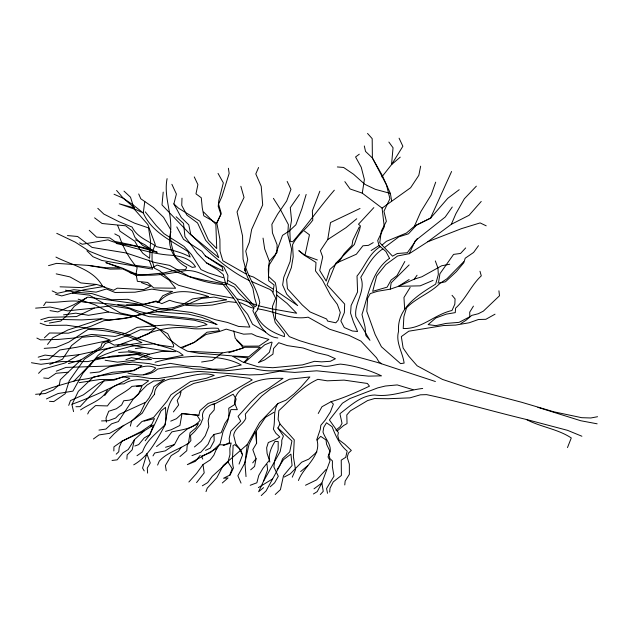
<?xml version="1.0" encoding="UTF-8"?>
<svg xmlns="http://www.w3.org/2000/svg" width="629" height="629" viewBox="0 0 629 629"><rect width="100%" height="100%" fill="white"/><g stroke="black" fill="none" stroke-linecap="round" stroke-linejoin="round"><path stroke-width="0.94" d="M113.849 450.962L113.928 446.873L121.837 441.283L141.682 431.274L151.463 424.591M181.993 198.166L181.742 205.439L186.876 215.087L197.561 222.957L205.644 240.302L216.73 252.347L218.735 257.631L190.202 234.326L161.999 204.912L163.202 192.104M126.877 459.201L127.152 454.924L132.169 449.798L134.441 439.671L143.994 431.03L153.586 425.023L149.781 434.686L145.15 440.795M167.102 178.644C163.595 195.808 171.709 212.366 170.711 229.671C169.405 239.004 172.063 248.18 175.2 256.868L183.456 262.678L192.215 267.372L195.556 266.9C189.942 257.686 178.605 255.649 168.658 255.059C150.598 253.558 133.662 247.283 116.121 243.447M329.675 492.059L330.013 488.214L333.236 481.924L341.398 475.453L341.233 460.153L345.698 457.322L347.169 451.127C339.589 444.695 335.564 435.708 332.057 426.666L326.498 422.774L323.754 427.272L322.992 432.052C325.468 439.718 333.472 446.291 328.92 454.987L329.934 458.643L332.419 460.892L332.364 466.663L333.983 476.177L326.553 488.591L327.536 493.309M344.763 484.951L345.156 481.059L349.37 474.329L349.347 464.163L347.169 457.275L348.45 453.084L351.328 450.45L344.794 444.247L338.897 439.805L337.757 435.732L338.402 432.603L329.415 419.975L342.396 403.236L349.803 398.597L377.707 387.889L385.341 386.017L397.237 384.917L413.088 389.673M144.764 201.524L143.302 213.003C151.793 232.321 171.332 240.679 187.929 251.529L190.17 257.009C179.839 251.333 168.179 249.257 156.652 246.725C147.949 240.514 137.201 237.479 132.059 227.038L119.117 221.785L103.793 214.049L97.809 208.333M239.051 464.076L242.511 455.042L241.308 451.072L235.765 443.76L233.642 435.174C234.924 427.657 242.959 424.913 245.782 418.309L245.31 414.094L249.752 408.795L261.648 396.121L270.446 389.076L289.466 379.232L309.869 376.944L300.819 387.228L294.034 393.911L286.061 400.146L277.9 403.519L259.588 422.594L247.315 444.459L244.94 462.802L246.018 476.593M263.04 238.108L264.683 248.966L269.361 261.232L268.308 269.11L268.677 280.754L274.102 284.984L272.884 292.807L275.699 298.232L272.451 306.417L272.907 312.723L275.195 322.425L284.355 333.818L284.45 336.664C272.011 332.513 259.958 325.853 255.374 312.731L257.285 310.419L259.753 302.667C257.646 290.118 249.737 279.685 245.758 267.655L247.716 259.455L245.75 251.105L249.336 242.236L251.655 229.451L262.694 204.912L261.216 186.326L255.799 173.926L258.574 167.511M359.316 226.92L352.838 240.294L352.004 245.357L344.181 253.573L339.833 260.571L329.903 269.416L326.192 281.1L319.729 270.446L322.701 256.994L320.373 250.649L327.717 239.586L330.508 222.564L360.032 208.482M435.315 260.925L437.949 268.056L438.327 274.527L435.661 284.127C418.395 294.749 396.734 307.998 398.558 331.373C395.437 342.396 402.749 352.421 404.117 363.098L400.563 363.625L381.426 346.776L375.151 334.534L366.801 311.308L367.635 298.272L370.206 293.601L377.314 291.337L390.263 289.151L391.144 282.853L409.117 264.919M298.437 480.509C303.626 466.529 322.001 455.758 316.835 439.482L320.263 429.387L320.853 425.259L325.13 420.203L330.382 411.94L333.386 404.117L331.074 401.687L321.977 406.727L318.235 413.497M389.563 258.409L385.931 251.506L379.043 245.554L377.699 240.593L384.272 226.841L382.086 208.113L362.273 193.15L364.388 179.517L361.25 167.267L355.574 156.967L359.301 154.191M438.61 281.949L439.938 273.709L453.588 254.391L460.57 253.448L465.664 247.944M159.341 273.757L169.272 280.243L175.593 288.239L153.751 287.948L147.642 282.46L137.374 281.344L136.021 273.985L137.161 267.639C129.212 258.543 123.268 247.747 119.345 236.3L114.769 233.894M170.97 231.731C166.127 245.499 174.021 260.791 186.664 267.128L185.697 269.605L176.301 269.983L164.2 272.868L136.462 275.644L122.836 268.921L109.941 269.126L88.327 265.399L56.531 263.37L48.527 265.635M273.882 412.341L265.454 417.326L256.451 430.794L256.608 443.256L252.803 449.656L256.074 458.698L254.572 466.427L250.688 469.816M420.652 166.174L418.828 175.342L410.611 187.741L382.086 208.113M317.37 259.989L304.971 255.343L309.46 234.798L304.436 231.079M170.734 421.139L176.466 418.702L182.009 413.575L198.827 415.337L199.983 410.627L208.128 403.448L216.518 400.657L252.198 379.932L249.359 378.328L227.211 375.489L193.693 383.47L186.137 387.362L179.965 391.608M249.131 280.455C226.637 269.684 208.388 251.773 190.752 234.381L188.779 224.812L181.294 217.61L173.879 203.898L176.403 194.039L171.882 184.305M130.337 426.116L131.626 421.076L140.44 412.75L145.393 402.411M202.334 485.8L207.656 482.608L212.335 476.247L227.989 461.977L229.97 454.57L229.852 448.501L231.15 442.973L223.209 445.379M306.158 194.432L301.857 208.875L295.866 224.797L289.277 230.977L282.515 235.348L275.172 255.484L269.015 265.241L268.473 276.359L275.227 282.586C278.498 294.6 275.25 306.669 275.541 318.785L289.301 336.633L299.514 340.635L309.35 343.654L377.243 362.383L435.394 381.512M263.551 487.648L258.621 491.736L263.472 481.334L267.6 469.769L266.995 464.375M435.685 182.166L431.164 194.943L420.848 211.659L414.425 226.228L406.397 233.052L386.41 241.308L382.055 245.098M68.726 405.367L70.448 400.602L83.398 394.839L98.729 383.352L104.076 380.859L114.053 380.136L123.19 376.661L129.857 378.281C111.144 387.983 92.093 397.072 72.107 404.203M205.998 491.603L207.256 488.151L216.871 477.702L223.185 465.523L247.315 444.459M319.839 191.208L312.338 210.919L312.794 220.103C306.598 228.83 297.305 234.963 292.548 244.752L293.208 256.711L291.369 267.616L286.635 279.528L287.445 288.719L302.29 304.994L310.05 311.937L326.616 319.005L327.615 321.073L335.807 322.819L338.182 320.082L340.305 312.519L337.364 304.397L330.453 295.166L322.543 280.204L315.522 270.934L315.994 262.474L304.09 255.067L298.791 250.641L304.971 255.343M567.484 447.581L571.281 437.957C557.553 428.829 540.704 427.122 526.292 419.449C492.971 411.5 460.121 401.742 426.596 394.635L420.384 394.823L409.904 397.858L388.014 398.731L374.53 398.542L367.611 400.563L350.424 410.823L346.791 414.959L347.051 423.569L343.67 425.495L337.042 431.117M157.604 465.075L159.286 461.073C167.228 452.29 178.974 449.704 188.48 443.123L190.029 432.838L195.871 427.94L198.418 423.498L187.159 429.12L179.273 435.63L174.445 444.593L165.348 450.875L154.703 452.99L152.996 455.891M277.9 403.519C272.687 411.366 275.644 420.754 273.363 429.057L275.856 433.263L279.811 436.919L275.691 439.49L268.3 442.533L266.641 447.777L267.113 453.548L269.416 460.176L262.953 468.33L258.794 475.414L256.86 482.781L250.193 485.289M404.824 261.475L397.001 275.628L391.136 279.999L387.118 287.154L372.69 291.337L376.637 276.013L385.726 264.636L397.622 255.972L409.22 253.723L427.799 241.748L451.323 224.317L455.883 213.726L464.351 198.764L476.357 186.153M292.249 477.191L295.504 469.729L293.397 456.74L294.262 439.883L280.023 424.04L278.128 419.441L278.828 410.674C290.944 399.36 302.502 386.3 317.865 379.326L327.245 380.82L344.079 380.113L367.383 383.462L369.467 386.182C356.957 392.009 344.338 397.803 331.074 401.687M373.846 207.609L358.491 224.207L360.433 225.937L359.599 229.766L354.347 244.508L335.744 263.378L327.049 284.811L344.676 304.074L344.354 312.637L340.855 320.932L344.252 327.544L352.311 330.98L357.594 331.514L353.38 321.741L350.573 313.171L351.092 305.568L357.594 291.864L357.02 276.029C365.056 266.468 368.916 253.526 380.293 246.631M384.429 247.606L398.81 236.866L408.496 233.807L416.681 224.946L430.401 218.318L451.583 171.497M409.22 253.723L415.305 240.703L445.214 217.029L452.259 207.02M230.01 475.233L233.445 467.968C231.448 460.507 233.178 453.006 233.044 445.529L234.782 444.632L239.342 448.571L242.047 453.989M150.708 426.564L154.49 418.607L144.104 421.092M87.675 413.968L89.074 411.185L95.592 405.579L107.473 405.925C113.346 396.553 124.322 393.785 131.964 386.371L142.461 385.318L148.68 380.804C140.731 378.957 130.95 379.138 123.882 383.871C115.634 383.415 109.163 389.225 104.681 395.547M280.023 424.04L277.9 427.956L291.935 440.929L289.725 451.921L282.633 458.706L279.614 466.089L266.075 490.934L261.247 495.566M107.52 389.728C102.519 400.406 89.648 403.535 80.567 409.896M263.472 481.334L280.149 451.661L281.761 443.681L281.768 440.237L283.412 436.046L277.9 427.956M410.163 287.414L403.96 297.478L404.612 308.729M473.44 306.119L469.714 312.149L469.808 316.764L459.076 322.355L446.087 323.408L435.795 325.649L428.137 324.603L435.897 317.928L446.26 314.146L455.254 312.613L455.6 308.139C465.94 298.799 471.05 285.401 481.295 275.856L479.974 271.248M216.635 449.02L220.26 443.233L223.051 431.604L227.501 421.807L230.898 409.573L237.322 409.676L234.562 403.04C234.397 394.029 241.159 388.093 248.848 384.854C259.258 378.595 271.241 378.115 283.042 378.375L269.275 387.975L259.305 393.943L251.144 401.821L238.029 416.39L240.75 421.202L230.835 431.164L229.2 438.342L229.593 442.557L224.671 444.868L219.207 444.758L210.542 452.542L201.5 456.127L202.758 459.091M134.441 439.671L128.214 449.531L123.017 452.77L117.136 459.854L112.025 460.459M39.541 395.303L42.182 391.136L52.262 387.511L76.337 380.403L88.54 378.54L112.835 372.226L134.221 370.623L141.91 365.614L134.119 364.427L123.913 364.616L109.249 366.849L99.343 371.959L90.159 372.934M136.328 386.348L141.965 386.175L138.624 393.896L133.529 398.589L118.307 421.579L111.6 423.828L105.9 429.057L98.965 430.094M277.145 469.549L283.537 459.618L290.936 454.13L292.084 465.476L283.53 475.634L280.424 489.645L275.219 494.488M43.676 305.615L45.988 302.093C58.929 303.414 71.879 298.877 84.624 302.321C101.835 303.32 119.455 303.327 135.581 310.294C162.038 318.714 191.051 314.885 217.06 324.635L208.985 320.169L201.524 317.307L188.33 314.115L158.815 311.937L136.957 303.831L87.769 297.14L73.31 304.923L57.876 311.929L50.013 310.624M299.451 194.565L290.291 207.649L291.541 220.213L289.804 230.143L290.291 241.339L292.65 241.811C307.164 225.103 319.823 207.004 334.321 190.202M417.247 238.666L407.348 252.732L397.245 253.511L392.551 256.168L379.743 242.668L381.371 230.985L386.363 221.322L383.949 211.281L389.909 198.733L386.528 184.997L372.384 157.981L365.535 151.424L364.301 145.959M390.263 289.151L398.416 286.344L414.252 279.166L417.058 275.235M478.488 245.687L473.598 252.457L465.208 258.212L463.801 262.725L456.371 271.642L445.474 281.768L440.394 282.893C430.495 293.248 416.445 297.588 406.523 307.848L403.889 316.615L403.213 328.511C421.548 329.305 434.851 314.28 451.976 310.498L454.83 304.184L455.081 298.909L452.047 295.316M181.301 447.282L178.494 451.127L171.182 455.616L165.396 465.507L166.237 470.736M173.407 411.932L178.612 404.958L177.189 400.429L179.933 396.05L181.097 391.678C167.699 397.434 167.283 412.789 165.026 425.102C156.873 439.781 148.869 456.237 133.725 464.831M200.195 455.349L195.415 461.324L187.348 464.658L216.714 448.375L213.844 455.184L210.188 459.941L202.986 464.595L196.539 473.44L188.865 482.011M154.545 394.139L149.144 401.184L142.225 413.198L131.626 421.076L109.666 433.318L98.989 434.93L93.43 438.971M47.521 344.448L52.608 337.891L67.94 329.981L101.859 318.769L109.187 320.106L123.032 318.659L146.974 313.462L157.108 309.704L173.565 307.565L183.023 304.397L192.6 298.901L208.49 296.511C192.16 291.101 171.473 287.099 158.783 302.14M196.57 482.592L204.197 472.882L202.986 464.595M381.858 176.906L391.529 164.633L402.875 146.266L399.085 138.191M252.701 462.858L256.074 458.698M89.585 365.944L95.985 358.483L105.625 354.19L115.799 350.534L130.321 346.508L141.116 344.841L154.034 343.796L170.467 348.623L179.273 352.287L183.149 355.283L166.567 358.64L153.311 358.475L140.11 353.868L127.766 351.878L118.622 352.46M430.401 218.318L447.762 198.316L459.217 189.699M213.011 404.809L233.178 394.226L236.119 399.038L234.696 404.549L228.744 408.245L229.011 412.915L228.28 418.458L224.875 423.451L221.172 432.713L214.002 434.466L210.746 438.177L208.089 444.278L200.863 452.204L191.963 455.616M269.361 261.232L277.019 252.551L277.075 244.744L272.436 232.887L271.885 224.286L277.617 214.159L286.675 201.028L290.952 189.313L287.17 181.451M326.019 469.541L316.662 479.841L305.505 485.25M320.295 494.52L323.251 491.335L321.875 482.993L330.068 460.703L328.024 457L329.832 451.142L326.593 444.278L326.003 439.938L320.735 436.369L317.142 440.033M73.907 381.221L91.472 363.145M109.517 438.688L114.179 433.711L123.819 425.314M243.863 362.453L248.18 357.964L233.139 356.399M136.894 426.698L141.902 421.548L153.578 417.436L166.984 401.255L170.97 394.776L190.556 381.559L206.477 378.233L214.261 375.34C199.362 370.662 185.618 379.208 170.923 378.76A26.143 16.802 2.5 0 0 154.545 394.139M38.558 373.335L42.481 369.309L65.094 362.98L79.199 354.63L112.174 347.373L141.934 342.663C125.43 333.897 106.608 329.863 88.005 329.454L68.687 342.207L55.934 347.507L44.211 348.372M481.224 201.453L469.085 215.283L451.323 224.317M463.746 261.703L446.991 278.757L440.929 282.751L437.823 282.956M104.076 380.859L80.119 406.633L75.944 406.743M134.229 398.055L146.95 385.082L153.735 380.97L159.051 380.702L164.672 379.263L153.853 386.764L152.029 392.457L148.971 398.22L145.81 402.206L119.329 414.322L115.65 418.018L108.471 420.691L101.528 420.927M49.746 364.427L62.507 359.214L71.533 345.565L82.155 337.27L96.237 336.051L104.422 337.891L110.279 340.14L102.071 343.112L100.955 346.783L80.952 359.914L60.242 379.79L59.393 384.523L53.465 389.878L45.296 393.534L35.594 394.312M44.4 337.828L49.518 332.993L68.38 333.173L91.158 326.168L103.793 320.735L129.055 317.653L139.709 314.382L170.089 309.948L189.989 303.359L201.398 298.421L214.104 297.092L226.471 299.813C207.751 302.706 188.016 307.259 169.649 300.261L161.779 303.642L156.008 300.992L142.209 305.151L126.657 304.719M116.208 454.146L118.771 451.756L119.219 447.368L121.837 441.283L143.994 431.03M270.203 486.822L274.598 482.836L278.309 476.263L273.914 467.088L274.503 461.088L278.136 449.987L278.207 441.566L275.03 441.385C271.225 447.439 267.891 454.806 269.817 462.048M316.922 451.929L308.713 459.162L301.692 462.166L290.221 473.92L284.214 477.034M222.304 482.97L228.068 477.922L223.562 478.244L229.703 475.154L232.187 468.723L227.989 461.977M382.88 248.872C372.415 255.736 367.022 266.948 360.802 277.31C366.251 291.133 353.82 302.981 355.865 316.67L369.97 340.313L365.881 335.587L365.048 326.954L361.974 314.5C368.468 294.757 371.487 271.201 389.508 258.315M244.524 362.634L264.746 344.794L271.406 342.129L272.074 342.333L269.416 352.232L258.37 362.634L264.581 359.953L272.955 354.111L273.521 348.56L278.71 342.703L287.241 345.596L303.076 347.979L316.56 352.672L327.984 355.369L335.422 358.75L330.382 361.282L321.655 361.864L314.531 361.313L302.439 364.906L272.774 367.721L257.969 366.762L242.503 361.903L232.03 355.857L198.953 353.27L187.269 351.163L178.683 346.477L168.21 338.488L159.459 329.281L134.488 316.198L120.21 312.92L89.31 295.127L72.304 293.138M400.248 157.132L391.529 164.633L393.046 147.776L388.871 142.06M179.941 456.575L186.782 450.726L187.222 445.041L190.894 440.607L190.524 435.496L194.628 431.541L200.525 424.308L202.931 418.364A21.205 13.421 0.7 0 1 214.615 403.559L214.182 409.99L209.716 414.998L208.175 420.754L208.828 426.572L205.274 435.787L201.201 441.306L194.455 446.952M236.74 340.407L240.891 344.692L243.124 348.096L233.603 350.935L222.218 352.932L212.248 360.386L201.587 362.013M335.862 430.22L340.155 426.659L342.034 423.341L339.904 413.701C350.322 405.87 360.92 395.358 374.703 395.012C391.309 397.316 406.546 390.271 422.68 388.463M300.638 471.577L307.746 465.664M356.745 218.766L345.903 227.737L327.717 239.586M156.55 446.582L167 438.334L171.866 431.879C181.978 429.686 193.174 428.986 200.195 420.219L197.333 415.879M314.02 488.819L321.875 482.993L317.197 491.642L313.415 493.969M86.676 297.729L74.379 306.229L67.366 315.05L60.84 321.026L49.384 323.039M136.988 455.726L142.539 451.913C146.258 440.308 156.763 433.066 165.05 424.74L165.899 419.126L165.529 407.38L161.024 410.934L149.781 434.686L144.285 437.878L138.687 444.585L134.826 446.024M460.908 323.565L466.105 320.2L471.679 315.42L478.37 313.714L483.379 311.127L499.497 295.764L498.923 290.81M409.133 279.504L398.416 286.344L420.172 285.841L433.035 280.377M371.134 250.515L379.043 245.554M258.354 487.609L272.428 479.007M373.225 242.605L368.46 245.357L362.925 245.782L356.352 254.234L335.744 263.378M495.031 314.186L485.863 319.296L478.41 319.508L469.242 322.756L455.624 325.083L443.547 325.539L408.787 331.2L401.326 336.609L403.126 348.018L408.811 356.273L417.153 365.811L442.509 379.436L471.53 389.013L521.63 402.269L553.756 411.783L581.731 417.695L590.851 417.978L597.55 416.72M136.21 339.629C152.761 329.368 173.038 325.5 192.254 328.59C200.855 329.604 209.3 327.552 218.09 328.33L219.49 330.72L207.012 332.222L194.212 342.42L182.976 347.475M414.425 226.228L431.368 217.603M36.859 338.064L40.508 339.864L58.694 339.416L74.859 337.922L91.653 334.439L115.17 336.436L126.107 333.126L137.201 327.339L168.328 324.713L196.484 327.08L207.067 324.682L204 322.897L194.345 320.224L169.201 317.378L149.372 316.741L141.423 314.335L129.244 308.658L111.168 305.749L94.319 308.037L76.486 316.576L48.771 317.346L40.806 319.713M46.436 398.943L58.072 393.526L72.917 391.128L82.737 373.477L98.022 355.416L104.618 349.96L112.174 347.373M205.502 450.348L210.259 448.147L214.159 440.89L214.002 434.466M175.483 351.642L161.716 351.43L149.293 354.182L134.417 360.213L117.45 362.147L105.137 360.252M56.256 371.196L65.982 367.415L108.974 366.039L132.695 361.942L149.498 363.648L158.382 365.677L170.207 363.365L186.994 366.141L200.171 366.841L212.657 369.176L224.207 369.16L241.269 364.985C227.549 357.414 211.556 357.06 196.319 356.234C182.331 357.099 168.556 358.168 155.08 362.288M427.799 241.748L461.576 228.61L480.108 222.918L486.209 225.827M180.609 347.688L194.212 342.42L206.06 334.439L219.395 331.53L226.251 329.14L243.62 334.172L251.765 333.795L256.42 336.067L268.905 339.393L259.03 346.076L243.156 346.194L235.238 338.292L233.807 330.893M133.529 398.589L129.495 400.146L123.685 400.736L121.633 404.982L116.334 408.795L108.731 411.24L106.034 418.026L106.419 422.138M143.443 374.774L151.613 371.731L155.788 368.036C148.389 364.136 139.937 366.817 133.057 370.552C120.029 373.964 106.474 374.208 93.32 377.125L78.35 391.317L71.926 404.581L73.562 411.61M117.23 345.636L147.988 334.125L155.544 328.11L148.688 329.934L140.487 329.698L130.407 334.392L105.271 343.536L102.637 347.326L84.569 359.057L69.229 380.773L65.212 393.715L53.724 401.617L49.518 401.31M228.799 352.743L244.885 347.263L260.257 347.271L248.683 356.8L233.383 356.038M125.926 359.67L131.445 357.665L142.075 359.717L151.487 359.576L137.397 354.481L95.985 358.483M414.252 279.166L421.855 276.776L441.652 265.776L449.766 264.211M38.188 357.193L45.036 355.078L59.826 356.895L79.199 354.63M165.537 447.274L174.445 444.593M68.459 363.593L80.952 359.914M165.545 431.392L171.222 429.741L179.933 425.44L182.009 413.575L198.827 415.337M44.462 321.694L54.66 319.335L81.888 319.933L101.859 318.769M79.152 382.668L100.035 379.484L113.605 379.507L126.688 376.126L136.186 376.268L150.079 378.422L157.91 378.619L172.032 376.276L184.902 372.793L198.898 371.409L249.281 374.939L261.349 374.577L279.386 371.275L294.718 372.415L316.694 370.811L368.476 376.134L381.488 375.851C368.649 369.773 354.638 365.669 340.517 364.112C333.614 364.639 327.198 367.886 320.208 365.465C298.232 366.125 275.824 375.002 254.022 368.492C241.764 367.509 229.719 372.124 217.492 370.324C209.245 368.775 200.855 369.71 192.56 368.798C181.128 365.575 169.083 366.841 157.588 369.066C149.411 376.504 137.885 375.678 127.931 373.036M104.846 286.997L96.552 284.45L81.912 287.61L60.046 286.808M107.991 340.548L76.777 347.247L59.7 350.007L49.156 359.143L39.989 359.835M155.221 326.011L135.762 316.804L108.416 311.992L88.492 315.31L75.787 313.148L63.56 314.862M141.47 282.625L150.842 286.148L143.789 289.592L117.277 288.176L113.59 290.276L102.842 286.675L84.042 289.741L61.713 295.929L55.58 294.207M135.337 348.615L144.025 347.428L160.969 350.274L173.392 351.54M94.319 308.037L67.578 310.868L50.108 307.023L35.594 308.139M68.018 372.226L56.083 373.272L48.504 378.438L43.676 377.974M140.11 353.868L112.497 356.077L87.667 361.604L61.438 361.565L40.979 364.301L31.45 362.729M191.035 351.407L222.218 352.932M185.893 305.293L197.364 305.946L212.28 305.049L228.351 301.59L235.954 302.4M337.364 166.952L343.591 167.456L353.584 174.272L364.867 184.344L375.332 189.329L390.381 193.433L391.647 200.824M117.749 304.601L128.363 305.529L140.243 304.837L156.102 301.606L157.643 302.659L162.762 295.779L172.503 291.439L162.95 290.826L151.817 289.128L135.054 292.194L115.044 292.477L106.458 288.963L96.08 292.139L73.829 289.686L57.42 293.311L52.168 290.92M67.468 235.568L77.587 236.48L92.086 247.417L126.122 252.968L154.891 262.505L169.633 265.375L189.164 276.548L204.401 280.196L222.289 283.498C233.422 296.715 243.014 311.213 249.847 327.088L238.682 326.475L227.541 322.473L215.267 319.681L204.629 316.041L191.397 312.479L160.741 308.517L144.206 304.609L127.829 299.31L111.278 299.758L91.983 293.594L74.521 292.068L65.424 290.181M96.552 284.45L80.795 282.924L69.945 276.894L56.193 273.867M239.177 302.738L241.033 302.934L251.128 307.597L253.857 308.139M88.327 265.399L105.798 267.757L119.958 267.86L105.821 262.592L121.672 267.828L136.021 273.985M128.347 350.738L149.293 354.182M597.141 423.812L580.819 420.754L537.874 407.34M144.025 347.428L125.902 343.906L114.203 345.124L107.811 341.602M130.101 272.734C147.084 277.57 164.656 274.299 181.639 271.382C197.514 267.136 210.338 280.683 225.426 282.979M257.764 308.918C274.645 311.056 290.779 320.318 308.084 317.173L329.58 329.219L349.064 335.391L360.912 341.13L376.504 357.759L378.878 361.801L381.614 363.743M237.471 299.027L241.678 299.884L256.774 305.136M233.784 298.272L212.287 294.443L178.565 285.283L170.75 280.707L159.64 270.8L154.451 268.229L152.061 260.351L152.069 252.842L155.229 244.343L147.799 224.474L134.236 209.111L130.51 197.184L123.992 191.122M277.853 337.985C263.645 336.546 258.322 321.836 252.874 310.781L254.045 307.636L239.311 293.468L234.303 287.044L226.865 283.475M526.292 419.449L567.57 430.346L581.904 436.243M223.193 277.68L207.892 272.742L201.005 269.589L191.523 254.603L184.085 246.434L164.043 233.681L156.118 225.473L145.252 211.855M248.738 275.486L253.408 277.004L273.442 289.238M78.153 299.16L94.995 304.806L108.416 311.992M362.273 193.15L350.101 188.975L344.849 181.632M40.146 323.204L46.703 325.468L66.509 325.201L88.5 328.354L103.455 328.637L123.929 333.299L140.047 339.408L157.195 344.723L173.423 347.074L173.675 345.266L167.707 333.684L161.291 330.06M258.747 305.828L271.704 308.831L296.684 313.25L287.044 303.367L276.736 295.127M55.926 257.072C72.217 265.438 93.579 269.165 102.842 286.675M114.038 194.251L123.292 198.253L132.884 204.771L143.302 213.003L136.367 209.779L119.243 203.796L134.716 208.057L123.292 198.253L116.601 190.461M251.663 281.564L269.959 289.434L273.01 291.998M118.126 215.244L134.402 223.098L148.562 227.934L150.583 241.222L149.6 258.315L142.893 253.338L137.869 246.662L134.826 241.214L119.95 231.157L117.678 225.536M176.128 216.777L183.558 223.429L184.926 236.606L197.176 253.125L206.414 262.836L223.161 270.981L222.179 267.081L205.345 255.964L201.815 251.301L183.526 239.35L176.788 226.912M56.752 233.343L75.197 242.118L89.349 251.238L104.335 257.237L132.79 265.029L152.572 267.632L157.046 265.053C179.745 272.168 201.626 283.962 225.89 284.654L223.287 274.629L217.17 269.55L206.414 262.836M79.655 242.888L82.328 244.249L107.952 239.853C122.215 246.136 138.427 244.539 152.831 250.562L142.594 245.334L134.968 237.408L132.31 231.04L125.682 225.811L102.079 223.507L94.594 217.838M135.526 239.846L145.079 244.87L151.833 249.917L157.25 252.308L130.801 244.689L114.855 241.442L109.823 237.904L96.575 237.141L89.224 230.285M246.482 274.228L222.815 260.744L220.024 251.238L219.898 239.217L216.871 223.287L221.204 213.27L218.57 204.118L222.053 196.272L229.153 173.4L228.398 168.273M228.248 280.581L235.34 284.646L255.02 306.771L256.813 305.285L254.666 298.075L252.858 288.161L247.425 276.909L244.595 268.835L245.286 271.248L244.948 266.13L243.061 259.179L242.566 236.017L237.054 211.965L244.028 197.42L240.852 186.278M265.438 331.986L252.528 324.226L247.645 314.374L241.489 306.905L237.322 299.396L226.306 285.393L227.533 281.226L227.95 275.526L223.885 267.066L205.345 255.964M275.911 290.755L297.698 305.6L286.753 294.27L282.633 285.008L283.765 277.342L290.142 261.467L291.581 249.013L287.76 234.814L288.365 224.569L279.921 208.6L273.411 198.347M173.879 203.898L178.526 208.215L199.865 221.204L208.529 240.309L216.722 248.534L215.849 224.286L203.599 212.004M86.881 250.767L92.974 256.734L101.851 260.461L152.619 269.181L149.128 260.036M367.533 133.434L372.187 138.655L372.384 157.981L382.18 175.287L390.381 193.433M144.206 470.901L142.555 468.062L146.824 453.721L150.268 462.952L147.28 468.047L147.611 473.11M170.711 229.671L163.579 217.343L153.476 207.531L140.778 198.764L138.71 193.976M218.035 173.4L223.342 182.858L218.821 200.384L218.208 206.406L220.936 214.544L216.494 223.161L203.78 215.802L202.255 207.782L201.272 197.773L195.973 193.842L197.907 184.619L194.267 176.906M241.033 483.103L237.864 475.76L244.94 462.802L249.029 444.278L255.398 431.565L256.608 443.256"/></g></svg>
